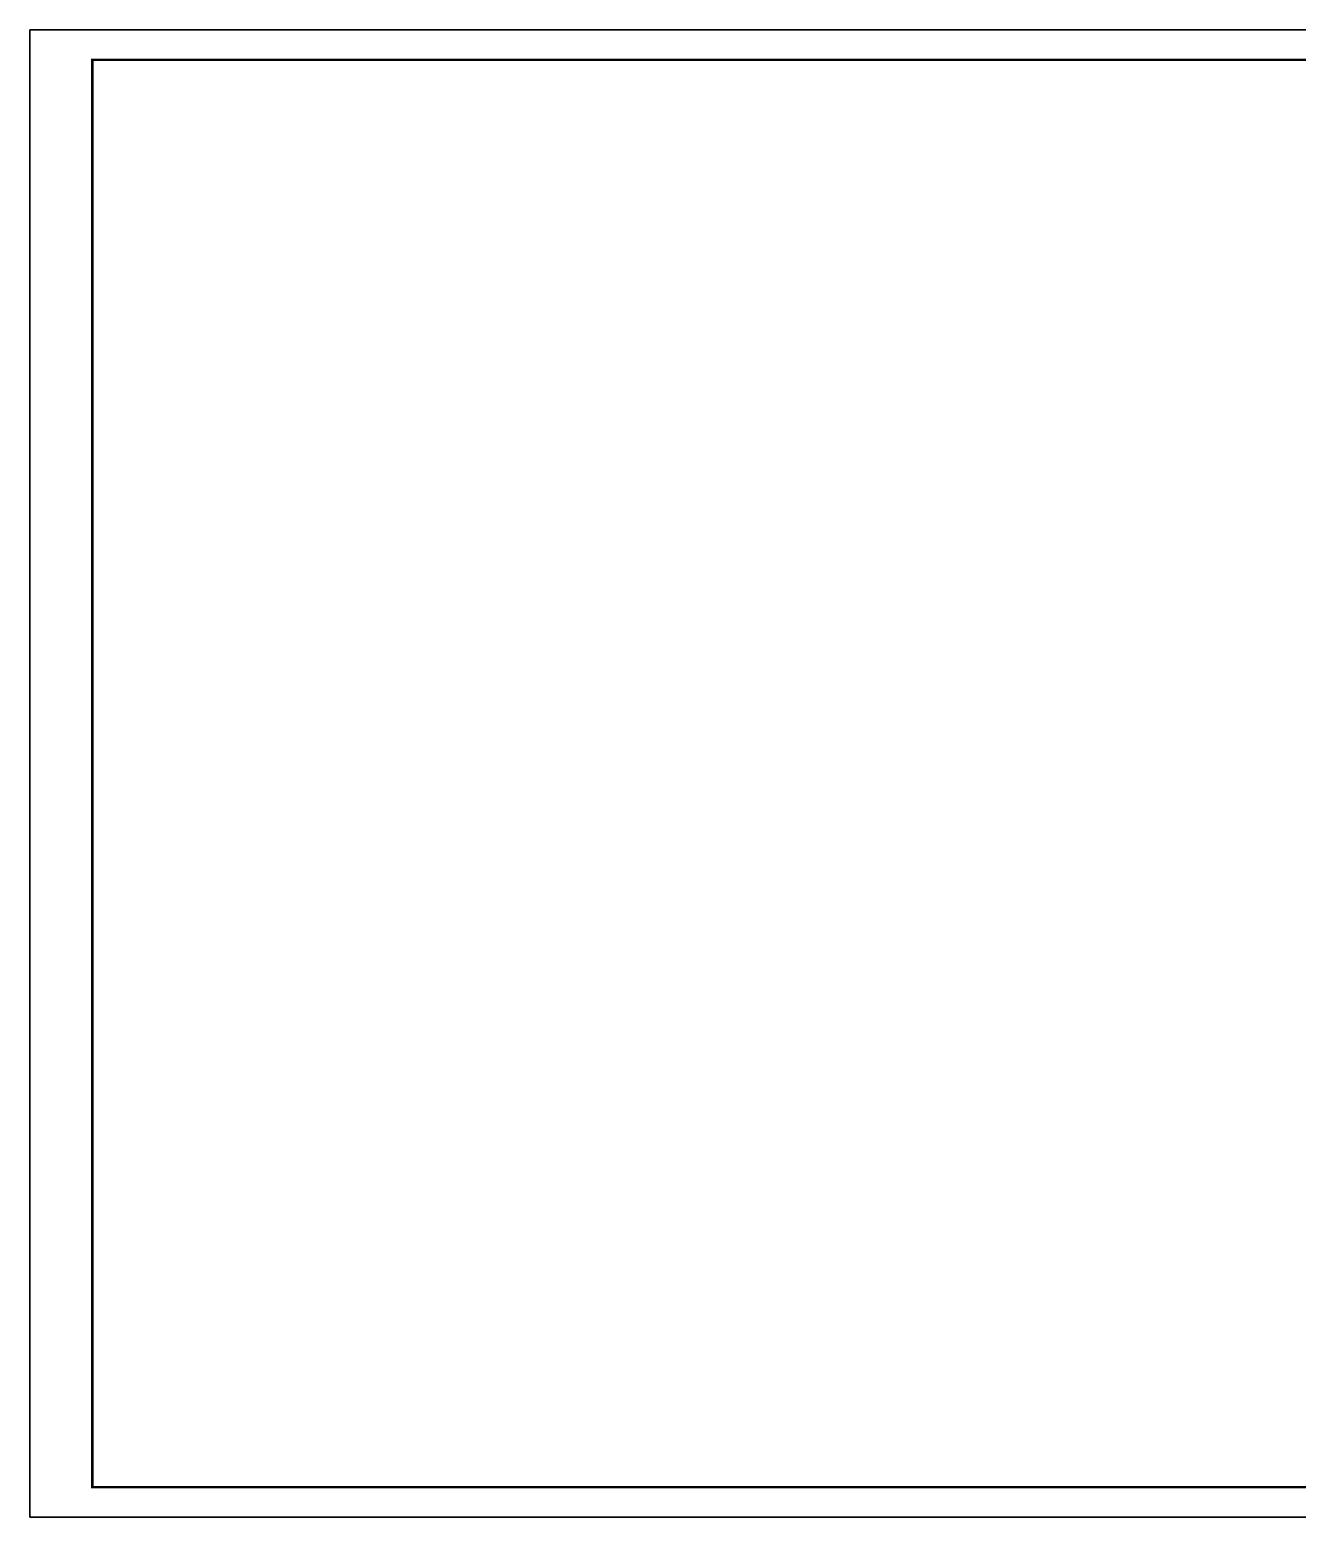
# Model space of a CAD drawing. Extents: x -2063571 to 559285, y 565862 to 1758715.
# Drawn here: x -2063571 to -2063065, y 565862 to 566456 of the extents above; entities that cross this region are included whole.
import ezdxf

# ---------------------------------------------------------------- set-up
doc = ezdxf.new("R2010")
doc.units = 0
doc.header["$MEASUREMENT"] = 0
doc.layers.add('B-3000', color=5, linetype='CONTINUOUS')
doc.layers.add('Khung ten', color=7, linetype='CONTINUOUS')

msp = doc.modelspace()

# ---------------------------------------------------------------- linework, layer by layer
at = {"layer": 'B-3000', "color": 5, "linetype": 'Continuous', "lineweight": 35}
msp.add_line((-2063546.353, 565874.221), (-2063073.585, 565874.221), dxfattribs=at)
at = {"layer": 'B-3000', "color": 1, "linetype": 'Continuous', "lineweight": 35, "flags": 128}
msp.add_lwpolyline([(-2062827.353, 566046.385), (-2062827.353, 565874.221), (-2063073.585, 565874.221), (-2063546.353, 565874.221), (-2063546.353, 566444.221), (-2062827.353, 566444.221), (-2062827.353, 566046.385)], close=True, dxfattribs=at)
at = {"layer": 'Khung ten', "color": 8}
for points in [[(-2063571.353, 566456.221), (-2062731.353, 566456.221), (-2062731.353, 565862.221), (-2063571.353, 565862.221)], [(-2063571.353, 565862.221), (-2062731.353, 565862.221), (-2062731.353, 566456.221), (-2063571.353, 566456.221)], [(-2063571.353, 566456.221), (-2062731.353, 566456.221), (-2062731.353, 565862.221), (-2063571.353, 565862.221)]]:
    msp.add_lwpolyline(points, close=True, dxfattribs=at)
at = {"layer": 'Khung ten', "const_width": 1}
msp.add_lwpolyline([(-2063546.353, 565874.221), (-2062743.353, 565874.221), (-2062743.353, 566444.221), (-2063546.353, 566444.221)], close=True, dxfattribs=at)

doc.saveas('drawing.dxf')
